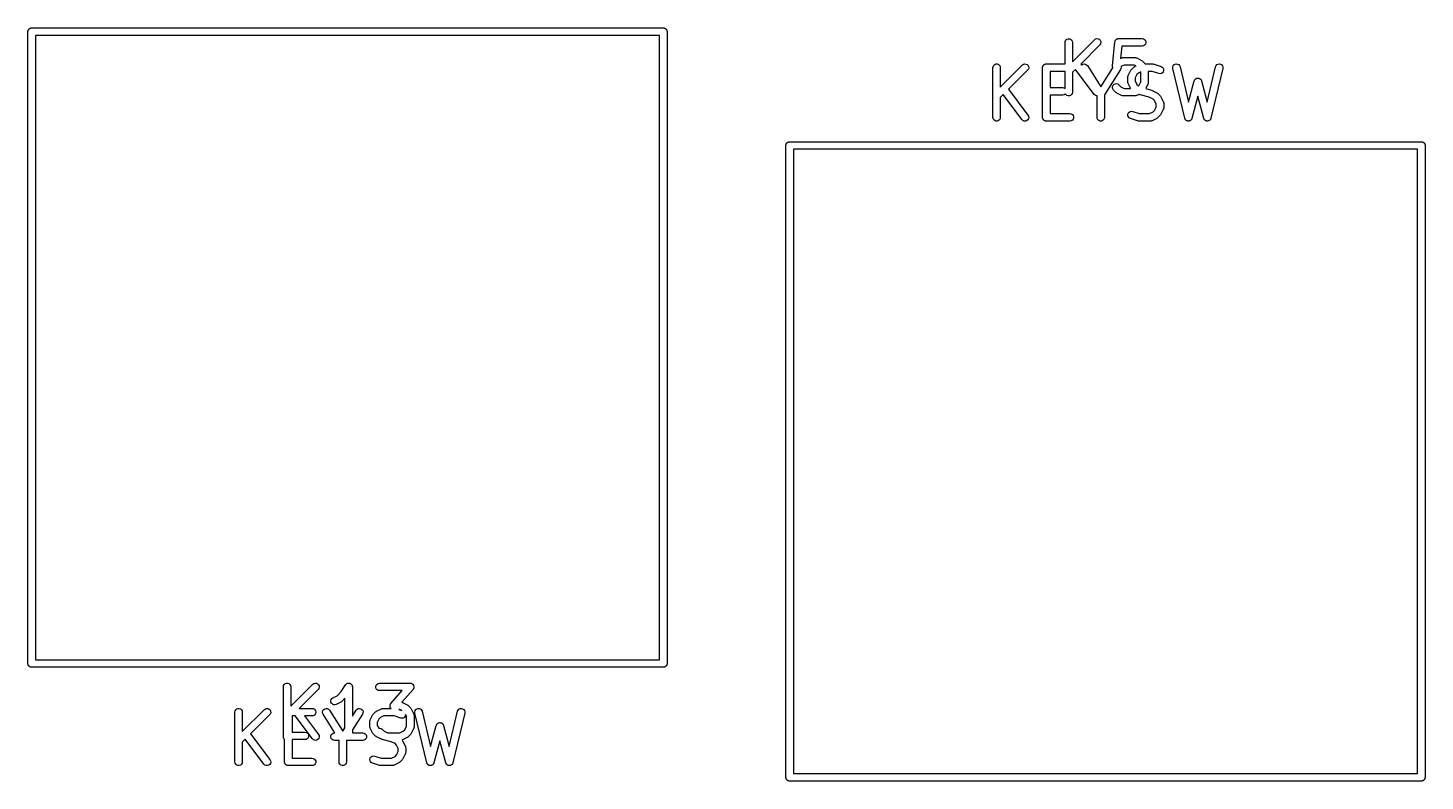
# Model space of a CAD drawing. Extents: x 144.7 to 218.8, y -126.8 to -74.1.
# Drawn here: x 190.68 to 218.77, y -109.3 to -94.16 of the extents above; entities that cross this region are included whole.
import ezdxf

# ---------------------------------------------------------------- set-up
doc = ezdxf.new("R2010")
doc.units = 0
doc.header["$MEASUREMENT"] = 0
doc.layers.add('BLACK', color=7, linetype='CONTINUOUS')

msp = doc.modelspace()

# ---------------------------------------------------------------- linework, layer by layer
at = {"layer": 'BLACK', "linetype": 'CONTINUOUS'}
for p, q in [((190.679, -94.2208), (190.681, -94.2145)), ((190.679, -94.2274), (190.679, -94.2208)), ((190.679, -106.941), (190.679, -94.2274)), ((190.681, -94.2145), (190.682, -94.208)), ((190.682, -94.208), (190.686, -94.2022)), ((190.686, -94.2022), (190.688, -94.1959)), ((190.688, -94.1959), (190.692, -94.1908)), ((190.692, -94.1908), (190.696, -94.185)), ((190.696, -94.185), (190.701, -94.1808)), ((190.701, -94.1808), (190.705, -94.1757)), ((190.705, -94.1757), (190.711, -94.1723)), ((190.711, -94.1723), (190.716, -94.168)), ((190.716, -94.168), (190.722, -94.1658)), ((190.722, -94.1658), (190.728, -94.1624)), ((190.728, -94.1624), (190.735, -94.1613)), ((190.735, -94.1613), (190.741, -94.159)), ((190.741, -94.159), (190.747, -94.159)), ((190.747, -94.159), (190.747, -94.159)), ((190.747, -94.159), (203.461, -94.159)), ((190.829, -94.309), (190.829, -106.859)), ((203.379, -94.309), (190.829, -94.309)), ((203.379, -106.859), (203.379, -94.309)), ((203.461, -94.159), (203.467, -94.159)), ((203.461, -94.159), (203.461, -94.159)), ((203.467, -94.159), (203.473, -94.1613)), ((203.473, -94.1613), (203.48, -94.1624)), ((203.48, -94.1624), (203.486, -94.1658)), ((203.486, -94.1658), (203.492, -94.168)), ((203.492, -94.168), (203.497, -94.1723)), ((203.497, -94.1723), (203.503, -94.1757)), ((203.503, -94.1757), (203.507, -94.1808)), ((203.507, -94.1808), (203.512, -94.185)), ((203.512, -94.185), (203.516, -94.1908)), ((203.516, -94.1908), (203.52, -94.1959)), ((203.52, -94.1959), (203.522, -94.2022)), ((203.522, -94.2022), (203.526, -94.208)), ((203.526, -94.208), (203.527, -94.2145)), ((203.527, -94.2145), (203.529, -94.2208)), ((203.529, -94.2208), (203.529, -94.2274)), ((203.529, -94.2274), (203.529, -94.2274)), ((203.529, -94.2274), (203.529, -106.941)), ((211.568, -94.3834), (211.593, -94.3745)), ((211.593, -94.3745), (211.619, -94.3745)), ((211.619, -94.3745), (211.643, -94.3834)), ((212.124, -94.3953), (212.146, -94.3804)), ((212.146, -94.3804), (212.171, -94.3737)), ((212.171, -94.3737), (212.197, -94.3759)), ((212.197, -94.3759), (212.22, -94.3869)), ((212.567, -94.3858), (212.575, -94.38)), ((212.575, -94.38), (212.578, -94.3793)), ((212.578, -94.3793), (212.58, -94.3779)), ((212.58, -94.3779), (212.59, -94.3761)), ((212.59, -94.3761), (212.6, -94.3736)), ((212.6, -94.3736), (212.603, -94.3739)), ((212.603, -94.3739), (212.606, -94.3734)), ((212.606, -94.3734), (213.082, -94.3734)), ((213.082, -94.3734), (213.108, -94.3779)), ((213.108, -94.3779), (213.13, -94.3909)), ((211.531, -94.4484), (211.535, -94.4227)), ((211.531, -94.8814), (211.531, -94.4484)), ((211.535, -94.4227), (211.548, -94.4002)), ((211.548, -94.4002), (211.568, -94.3834)), ((211.643, -94.3834), (211.663, -94.4002)), ((211.663, -94.4002), (211.676, -94.4227)), ((211.676, -94.4227), (211.681, -94.4484)), ((211.681, -94.8387), (212.124, -94.3953)), ((211.681, -94.4484), (211.681, -94.8387)), ((212.23, -94.5014), (211.848, -94.884)), ((212.22, -94.3869), (212.239, -94.4054)), ((212.245, -94.4801), (212.23, -94.5014)), ((212.239, -94.4054), (212.25, -94.429)), ((212.252, -94.4549), (212.245, -94.4801)), ((212.25, -94.429), (212.252, -94.4549)), ((212.484, -94.9171), (212.531, -94.4409)), ((212.531, -94.4409), (212.532, -94.4382)), ((212.532, -94.4354), (212.536, -94.4257)), ((212.532, -94.4382), (212.532, -94.4354)), ((212.536, -94.4257), (212.538, -94.4158)), ((212.538, -94.4158), (212.54, -94.4135)), ((212.54, -94.4135), (212.541, -94.4109)), ((212.541, -94.4109), (212.548, -94.403)), ((212.548, -94.403), (212.554, -94.3947)), ((212.554, -94.3947), (212.556, -94.3931)), ((212.556, -94.3931), (212.558, -94.3909)), ((212.558, -94.3909), (212.567, -94.3858)), ((212.674, -94.5234), (212.649, -94.7716)), ((213.082, -94.5234), (212.674, -94.5234)), ((213.108, -94.5189), (213.082, -94.5234)), ((213.13, -94.5058), (213.108, -94.5189)), ((213.13, -94.3909), (213.147, -94.4109)), ((213.147, -94.4859), (213.13, -94.5058)), ((213.147, -94.4109), (213.156, -94.4354)), ((213.156, -94.4614), (213.147, -94.4859)), ((213.156, -94.4354), (213.156, -94.4614)), ((210.079, -94.9564), (210.083, -94.9307)), ((210.083, -94.9307), (210.096, -94.9082)), ((210.096, -94.9082), (210.116, -94.8914)), ((210.116, -94.8914), (210.14, -94.8825)), ((210.14, -94.8825), (210.167, -94.8825)), ((210.167, -94.8825), (210.191, -94.8914)), ((210.191, -94.8914), (210.211, -94.9082)), ((210.211, -94.9082), (210.224, -94.9307)), ((210.224, -94.9307), (210.229, -94.9564)), ((210.229, -95.3467), (210.672, -94.9033)), ((210.672, -94.9033), (210.693, -94.8884)), ((210.693, -94.8884), (210.718, -94.8817)), ((210.718, -94.8817), (210.744, -94.8839)), ((210.744, -94.8839), (210.768, -94.8949)), ((210.768, -94.8949), (210.786, -94.9134)), ((210.786, -94.9134), (210.797, -94.937)), ((210.797, -94.937), (210.8, -94.9629)), ((211.08, -94.9434), (211.082, -94.9372)), ((211.08, -94.9499), (211.08, -94.9434)), ((211.082, -94.9372), (211.083, -94.9307)), ((211.083, -94.9307), (211.086, -94.925)), ((211.086, -94.925), (211.089, -94.9189)), ((211.089, -94.9189), (211.093, -94.9139)), ((211.093, -94.9139), (211.096, -94.9082)), ((211.096, -94.9082), (211.101, -94.904)), ((211.101, -94.904), (211.105, -94.8989)), ((211.105, -94.8989), (211.111, -94.8956)), ((211.111, -94.8956), (211.116, -94.8914)), ((211.116, -94.8914), (211.122, -94.8892)), ((211.122, -94.8892), (211.128, -94.8859)), ((211.128, -94.8859), (211.134, -94.8848)), ((211.134, -94.8848), (211.14, -94.8825)), ((211.14, -94.8825), (211.147, -94.8825)), ((211.147, -94.8825), (211.154, -94.8814)), ((211.154, -94.8814), (211.531, -94.8814)), ((211.848, -94.884), (211.863, -94.9038)), ((211.863, -94.9038), (211.865, -94.9011)), ((211.865, -94.9011), (211.887, -94.8871)), ((211.887, -94.8871), (211.912, -94.8815)), ((211.912, -94.8815), (211.938, -94.8849)), ((211.938, -94.8849), (211.961, -94.8969)), ((211.961, -94.8969), (211.979, -94.9161)), ((211.979, -94.9161), (212.249, -95.3405)), ((212.484, -94.9176), (212.484, -94.9171)), ((212.484, -94.918), (212.484, -94.9176)), ((212.485, -94.9305), (212.484, -94.918)), ((212.486, -94.9431), (212.485, -94.9305)), ((212.486, -94.9435), (212.486, -94.9431)), ((212.486, -94.944), (212.486, -94.9435)), ((212.491, -94.9554), (212.486, -94.944)), ((212.649, -94.7716), (212.668, -94.7623)), ((212.719, -94.9043), (212.653, -94.937)), ((212.653, -94.937), (212.656, -94.9466)), ((212.668, -94.7623), (212.672, -94.761)), ((212.672, -94.761), (212.675, -94.7589)), ((212.675, -94.7589), (212.684, -94.7573)), ((212.684, -94.7573), (212.693, -94.7548)), ((212.693, -94.7548), (212.697, -94.7551)), ((212.697, -94.7551), (212.701, -94.7543)), ((212.701, -94.7543), (212.939, -94.7543)), ((212.922, -94.9043), (212.719, -94.9043)), ((212.91, -94.951), (212.92, -94.9441)), ((212.92, -94.9441), (212.93, -94.9369)), ((212.958, -94.9226), (212.922, -94.9043)), ((212.93, -94.9369), (212.958, -94.9226)), ((212.939, -94.7543), (212.943, -94.7551)), ((212.943, -94.7551), (212.948, -94.7548)), ((212.948, -94.7548), (212.956, -94.7573)), ((212.956, -94.7573), (212.965, -94.7589)), ((212.965, -94.7589), (212.969, -94.761)), ((212.969, -94.761), (212.973, -94.7623)), ((212.973, -94.7623), (213.068, -94.8099)), ((213.068, -94.8099), (213.078, -94.817)), ((213.078, -94.817), (213.088, -94.8239)), ((213.088, -94.8239), (213.135, -94.8715)), ((213.135, -94.8715), (213.142, -94.8814)), ((213.142, -94.8814), (213.142, -94.8814)), ((213.142, -94.8814), (213.296, -94.8814)), ((213.296, -94.8814), (213.308, -94.8835)), ((213.308, -94.8835), (213.32, -94.8852)), ((213.32, -94.8852), (213.463, -94.9328)), ((213.463, -94.9328), (213.486, -94.9453)), ((213.698, -94.9477), (213.706, -94.9228)), ((213.706, -94.9228), (213.721, -94.9019)), ((213.721, -94.9019), (213.743, -94.8875)), ((213.743, -94.8875), (213.768, -94.8815)), ((213.768, -94.8815), (213.794, -94.8845)), ((213.794, -94.8845), (213.817, -94.8962)), ((213.817, -94.8962), (213.835, -94.9151)), ((213.835, -94.9151), (213.846, -94.939)), ((213.846, -94.939), (214.015, -95.6499)), ((214.388, -95.6499), (214.557, -94.939)), ((214.557, -94.939), (214.567, -94.9151)), ((214.567, -94.9151), (214.585, -94.8962)), ((214.585, -94.8962), (214.608, -94.8845)), ((214.608, -94.8845), (214.634, -94.8815)), ((214.634, -94.8815), (214.659, -94.8875)), ((214.659, -94.8875), (214.681, -94.9019)), ((214.681, -94.9019), (214.697, -94.9228)), ((214.697, -94.9228), (214.704, -94.9477)), ((210.079, -95.9564), (210.079, -94.9564)), ((210.229, -94.9564), (210.229, -95.3467)), ((210.778, -95.0094), (210.395, -95.392)), ((210.793, -94.9881), (210.778, -95.0094)), ((210.8, -94.9629), (210.793, -94.9881)), ((211.079, -94.9564), (211.08, -94.9499)), ((211.079, -95.9564), (211.079, -94.9564)), ((211.229, -95.0314), (211.229, -95.3576)), ((211.531, -95.0314), (211.229, -95.0314)), ((211.531, -95.3727), (211.531, -95.0314)), ((211.741, -94.9911), (211.681, -95.0509)), ((211.681, -95.0509), (211.681, -95.4484)), ((212.117, -95.4934), (211.741, -94.9911)), ((212.249, -95.3405), (212.492, -94.9578)), ((212.645, -94.9966), (212.324, -95.502)), ((212.492, -94.9578), (212.491, -94.9554)), ((212.655, -94.9726), (212.645, -94.9966)), ((212.656, -94.9466), (212.655, -94.9726)), ((212.793, -95.1383), (212.796, -95.1299)), ((212.794, -95.1426), (212.793, -95.1383)), ((212.793, -95.1469), (212.794, -95.1426)), ((212.793, -95.2421), (212.793, -95.1469)), ((212.796, -95.1299), (212.797, -95.1212)), ((212.797, -95.1212), (212.799, -95.1175)), ((212.799, -95.1175), (212.801, -95.1133)), ((212.801, -95.1133), (212.848, -95.0181)), ((212.848, -95.0181), (212.856, -95.0084)), ((212.856, -95.0084), (212.862, -94.9986)), ((212.862, -94.9986), (212.91, -94.951)), ((212.977, -95.096), (212.943, -95.1646)), ((212.943, -95.1646), (212.943, -95.2244)), ((212.943, -95.2244), (212.977, -95.2929)), ((213.007, -95.0656), (212.977, -95.096)), ((213.055, -95.042), (213.007, -95.0656)), ((213.055, -95.2402), (213.055, -95.042)), ((213.284, -95.0314), (213.205, -95.0314)), ((213.205, -95.0314), (213.205, -95.2579)), ((213.416, -95.0752), (213.284, -95.0314)), ((213.441, -95.079), (213.416, -95.0752)), ((213.467, -95.0737), (213.441, -95.079)), ((213.489, -95.0601), (213.467, -95.0737)), ((213.486, -94.9453), (213.503, -94.9647)), ((213.505, -95.0397), (213.489, -95.0601)), ((213.503, -94.9647), (213.513, -94.989)), ((213.513, -95.015), (213.505, -95.0397)), ((213.513, -94.989), (213.513, -95.015)), ((213.7, -94.9738), (213.698, -94.9477)), ((213.938, -95.9738), (213.7, -94.9738)), ((214.015, -95.6499), (214.129, -95.2228)), ((214.129, -95.2228), (214.131, -95.2167)), ((214.131, -95.2167), (214.133, -95.2103)), ((214.133, -95.2103), (214.137, -95.205)), ((214.137, -95.205), (214.14, -95.1991)), ((214.14, -95.1991), (214.144, -95.1944)), ((214.144, -95.1944), (214.148, -95.189)), ((214.148, -95.189), (214.153, -95.1853)), ((214.153, -95.1853), (214.158, -95.1807)), ((214.158, -95.1807), (214.164, -95.1779)), ((214.164, -95.1779), (214.17, -95.1741)), ((214.17, -95.1741), (214.176, -95.1724)), ((214.176, -95.1724), (214.182, -95.1697)), ((214.182, -95.1697), (214.188, -95.1691)), ((214.188, -95.1691), (214.195, -95.1674)), ((214.195, -95.1674), (214.201, -95.1679)), ((214.201, -95.1679), (214.208, -95.1674)), ((214.208, -95.1674), (214.214, -95.1691)), ((214.214, -95.1691), (214.221, -95.1697)), ((214.221, -95.1697), (214.226, -95.1724)), ((214.226, -95.1724), (214.233, -95.1741)), ((214.233, -95.1741), (214.238, -95.1779)), ((214.238, -95.1779), (214.244, -95.1807)), ((214.244, -95.1807), (214.249, -95.1853)), ((214.249, -95.1853), (214.254, -95.189)), ((214.254, -95.189), (214.258, -95.1944)), ((214.258, -95.1944), (214.263, -95.1991)), ((214.263, -95.1991), (214.265, -95.205)), ((214.265, -95.205), (214.269, -95.2103)), ((214.269, -95.2103), (214.271, -95.2167)), ((214.271, -95.2167), (214.274, -95.2228)), ((214.274, -95.2228), (214.388, -95.6499)), ((214.703, -94.9738), (214.465, -95.9738)), ((214.704, -94.9477), (214.703, -94.9738)), ((210.288, -95.4991), (210.229, -95.5589)), ((210.665, -96.0014), (210.288, -95.4991)), ((210.395, -95.392), (210.785, -95.9114)), ((211.229, -95.3576), (211.487, -95.3576)), ((211.487, -95.3576), (211.513, -95.3621)), ((211.513, -95.503), (211.487, -95.5076)), ((211.513, -95.3621), (211.531, -95.3727)), ((211.535, -95.49), (211.513, -95.503)), ((211.541, -95.4833), (211.535, -95.49)), ((211.548, -95.4966), (211.541, -95.4833)), ((211.568, -95.5133), (211.548, -95.4966)), ((211.663, -95.4966), (211.643, -95.5133)), ((211.676, -95.474), (211.663, -95.4966)), ((211.681, -95.4484), (211.676, -95.474)), ((212.136, -95.5112), (212.117, -95.4934)), ((212.324, -95.502), (212.324, -95.9564)), ((212.484, -95.3597), (212.486, -95.3337)), ((212.49, -95.3848), (212.484, -95.3597)), ((212.486, -95.3337), (212.497, -95.3101)), ((212.505, -95.4062), (212.49, -95.3848)), ((212.497, -95.3101), (212.515, -95.2917)), ((212.553, -95.4538), (212.505, -95.4062)), ((212.515, -95.2917), (212.539, -95.2807)), ((212.539, -95.2807), (212.565, -95.2784)), ((212.563, -95.4607), (212.553, -95.4538)), ((212.572, -95.4678), (212.563, -95.4607)), ((212.565, -95.2784), (212.59, -95.2852)), ((212.668, -95.5155), (212.572, -95.4678)), ((212.59, -95.2852), (212.611, -95.3001)), ((212.611, -95.3001), (212.65, -95.3391)), ((212.65, -95.3391), (212.719, -95.3734)), ((212.719, -95.3734), (212.85, -95.3734)), ((212.794, -95.2464), (212.793, -95.2421)), ((212.793, -95.2507), (212.794, -95.2464)), ((212.796, -95.2591), (212.793, -95.2507)), ((212.797, -95.2677), (212.796, -95.2591)), ((212.799, -95.2715), (212.797, -95.2677)), ((212.801, -95.2756), (212.799, -95.2715)), ((212.848, -95.3709), (212.801, -95.2756)), ((212.85, -95.3734), (212.848, -95.3709)), ((213.015, -95.4946), (212.973, -95.5155)), ((212.977, -95.2929), (213.007, -95.3225)), ((213.007, -95.3225), (213.02, -95.3087)), ((213.025, -95.4997), (213.015, -95.4946)), ((213.02, -95.3087), (213.055, -95.2402)), ((213.033, -95.502), (213.025, -95.4997)), ((213.04, -95.5053), (213.033, -95.502)), ((213.223, -95.551), (213.04, -95.5053)), ((213.197, -95.2914), (213.153, -95.379)), ((213.153, -95.379), (213.267, -95.4074)), ((213.198, -95.2873), (213.197, -95.2914)), ((213.2, -95.2836), (213.198, -95.2873)), ((213.202, -95.2749), (213.2, -95.2836)), ((213.204, -95.2665), (213.202, -95.2749)), ((213.205, -95.2579), (213.204, -95.2622)), ((213.204, -95.2622), (213.204, -95.2665)), ((213.267, -95.4074), (213.274, -95.4108)), ((213.274, -95.4108), (213.282, -95.4131)), ((213.282, -95.4131), (213.378, -95.4607)), ((213.378, -95.4607), (213.387, -95.4679)), ((213.387, -95.4679), (213.397, -95.4748)), ((213.397, -95.4748), (213.445, -95.5224)), ((210.229, -95.5589), (210.229, -95.9564)), ((211.487, -95.5076), (211.229, -95.5076)), ((211.229, -95.5076), (211.229, -95.8814)), ((211.593, -95.5222), (211.568, -95.5133)), ((211.619, -95.5222), (211.593, -95.5222)), ((211.643, -95.5133), (211.619, -95.5222)), ((212.16, -95.5214), (212.136, -95.5112)), ((212.174, -95.5222), (212.16, -95.5214)), ((212.174, -95.9564), (212.174, -95.5222)), ((212.672, -95.5167), (212.668, -95.5155)), ((212.675, -95.5189), (212.672, -95.5167)), ((212.684, -95.5204), (212.675, -95.5189)), ((212.693, -95.5229), (212.684, -95.5204)), ((212.697, -95.5226), (212.693, -95.5229)), ((212.701, -95.5234), (212.697, -95.5226)), ((212.939, -95.5234), (212.701, -95.5234)), ((212.943, -95.5226), (212.939, -95.5234)), ((212.948, -95.5229), (212.943, -95.5226)), ((212.956, -95.5204), (212.948, -95.5229)), ((212.965, -95.5189), (212.956, -95.5204)), ((212.969, -95.5167), (212.965, -95.5189)), ((212.973, -95.5155), (212.969, -95.5167)), ((213.3, -95.5894), (213.223, -95.551)), ((213.33, -95.6199), (213.3, -95.5894)), ((213.364, -95.6884), (213.33, -95.6199)), ((213.33, -95.8167), (213.364, -95.7482)), ((213.364, -95.7482), (213.364, -95.6884)), ((213.445, -95.5224), (213.452, -95.5322)), ((213.452, -95.5322), (213.459, -95.5419)), ((213.459, -95.5419), (213.506, -95.6371)), ((213.506, -95.6371), (213.508, -95.6413)), ((213.508, -95.6413), (213.51, -95.645)), ((213.51, -95.645), (213.511, -95.6537)), ((213.511, -95.7829), (213.51, -95.7916)), ((213.511, -95.6537), (213.514, -95.6621)), ((213.514, -95.7745), (213.511, -95.7829)), ((213.514, -95.6621), (213.513, -95.6664)), ((213.513, -95.6664), (213.514, -95.6707)), ((213.514, -95.7659), (213.513, -95.7702)), ((213.513, -95.7702), (213.514, -95.7745)), ((213.514, -95.6707), (213.514, -95.7659)), ((214.201, -95.5332), (214.083, -95.9757)), ((214.319, -95.9757), (214.201, -95.5332)), ((210.083, -95.982), (210.079, -95.9564)), ((210.096, -96.0046), (210.083, -95.982)), ((210.116, -96.0213), (210.096, -96.0046)), ((210.14, -96.0302), (210.116, -96.0213)), ((210.167, -96.0302), (210.14, -96.0302)), ((210.191, -96.0213), (210.167, -96.0302)), ((210.211, -96.0046), (210.191, -96.0213)), ((210.224, -95.982), (210.211, -96.0046)), ((210.229, -95.9564), (210.224, -95.982)), ((210.684, -96.0192), (210.665, -96.0014)), ((210.708, -96.0294), (210.684, -96.0192)), ((210.734, -96.0308), (210.708, -96.0294)), ((210.759, -96.0233), (210.734, -96.0308)), ((210.78, -96.0077), (210.759, -96.0233)), ((210.794, -95.9858), (210.78, -96.0077)), ((210.785, -95.9114), (210.797, -95.9346)), ((210.8, -95.9605), (210.794, -95.9858)), ((210.797, -95.9346), (210.8, -95.9605)), ((211.08, -95.9628), (211.079, -95.9564)), ((211.08, -95.9694), (211.08, -95.9628)), ((211.082, -95.9756), (211.08, -95.9694)), ((211.083, -95.982), (211.082, -95.9756)), ((211.086, -95.9877), (211.083, -95.982)), ((211.089, -95.9939), (211.086, -95.9877)), ((211.093, -95.9989), (211.089, -95.9939)), ((211.096, -96.0046), (211.093, -95.9989)), ((211.101, -96.0088), (211.096, -96.0046)), ((211.105, -96.0138), (211.101, -96.0088)), ((211.111, -96.0171), (211.105, -96.0138)), ((211.116, -96.0213), (211.111, -96.0171)), ((211.122, -96.0236), (211.116, -96.0213)), ((211.128, -96.0269), (211.122, -96.0236)), ((211.134, -96.028), (211.128, -96.0269)), ((211.14, -96.0302), (211.134, -96.028)), ((211.147, -96.0302), (211.14, -96.0302)), ((211.154, -96.0314), (211.147, -96.0302)), ((211.63, -96.0314), (211.154, -96.0314)), ((211.229, -95.8814), (211.63, -95.8814)), ((211.63, -95.8814), (211.655, -95.8859)), ((211.655, -96.0269), (211.63, -96.0314)), ((211.655, -95.8859), (211.678, -95.8989)), ((211.678, -96.0138), (211.655, -96.0269)), ((211.678, -95.8989), (211.695, -95.9189)), ((211.695, -95.9939), (211.678, -96.0138)), ((211.695, -95.9189), (211.704, -95.9434)), ((211.704, -95.9694), (211.695, -95.9939)), ((211.704, -95.9434), (211.704, -95.9694)), ((212.178, -95.982), (212.174, -95.9564)), ((212.191, -96.0046), (212.178, -95.982)), ((212.211, -96.0213), (212.191, -96.0046)), ((212.236, -96.0302), (212.211, -96.0213)), ((212.262, -96.0302), (212.236, -96.0302)), ((212.286, -96.0213), (212.262, -96.0302)), ((212.306, -96.0046), (212.286, -96.0213)), ((212.319, -95.982), (212.306, -96.0046)), ((212.324, -95.9564), (212.319, -95.982)), ((212.794, -95.8978), (212.802, -95.873)), ((212.794, -95.9238), (212.794, -95.8978)), ((212.804, -95.948), (212.794, -95.9238)), ((212.802, -95.873), (212.818, -95.8526)), ((212.821, -95.9675), (212.804, -95.948)), ((212.818, -95.8526), (212.84, -95.839)), ((212.844, -95.9799), (212.821, -95.9675)), ((212.84, -95.839), (212.866, -95.8338)), ((212.987, -96.0275), (212.844, -95.9799)), ((212.866, -95.8338), (212.892, -95.8376)), ((212.892, -95.8376), (213.023, -95.8814)), ((212.999, -96.0293), (212.987, -96.0275)), ((213.011, -96.0314), (212.999, -96.0293)), ((213.249, -96.0314), (213.011, -96.0314)), ((213.023, -95.8814), (213.231, -95.8814)), ((213.231, -95.8814), (213.3, -95.8471)), ((213.253, -96.0306), (213.249, -96.0314)), ((213.257, -96.0309), (213.253, -96.0306)), ((213.266, -96.0284), (213.257, -96.0309)), ((213.274, -96.0269), (213.266, -96.0284)), ((213.278, -96.0247), (213.274, -96.0269)), ((213.282, -96.0235), (213.278, -96.0247)), ((213.378, -95.9758), (213.282, -96.0235)), ((213.3, -95.8471), (213.33, -95.8167)), ((213.387, -95.9687), (213.378, -95.9758)), ((213.397, -95.9618), (213.387, -95.9687)), ((213.445, -95.9142), (213.397, -95.9618)), ((213.452, -95.9043), (213.445, -95.9142)), ((213.459, -95.8947), (213.452, -95.9043)), ((213.506, -95.7994), (213.459, -95.8947)), ((213.508, -95.7953), (213.506, -95.7994)), ((213.51, -95.7916), (213.508, -95.7953)), ((213.941, -95.9808), (213.938, -95.9738)), ((213.943, -95.9882), (213.941, -95.9808)), ((213.946, -95.9926), (213.943, -95.9882)), ((213.948, -95.9977), (213.946, -95.9926)), ((213.953, -96.0032), (213.948, -95.9977)), ((213.958, -96.0095), (213.953, -96.0032)), ((213.962, -96.0126), (213.958, -96.0095)), ((213.966, -96.0166), (213.962, -96.0126)), ((213.973, -96.02), (213.966, -96.0166)), ((213.979, -96.0244), (213.973, -96.02)), ((213.984, -96.0258), (213.979, -96.0244)), ((213.989, -96.0283), (213.984, -96.0258)), ((213.997, -96.0291), (213.989, -96.0283)), ((214.004, -96.0311), (213.997, -96.0291)), ((214.01, -96.0306), (214.004, -96.0311)), ((214.015, -96.0312), (214.01, -96.0306)), ((214.023, -96.0295), (214.015, -96.0312)), ((214.03, -96.0288), (214.023, -96.0295)), ((214.035, -96.0265), (214.03, -96.0288)), ((214.04, -96.0252), (214.035, -96.0265)), ((214.047, -96.021), (214.04, -96.0252)), ((214.054, -96.0178), (214.047, -96.021)), ((214.058, -96.0139), (214.054, -96.0178)), ((214.062, -96.0109), (214.058, -96.0139)), ((214.067, -96.0047), (214.062, -96.0109)), ((214.072, -95.9993), (214.067, -96.0047)), ((214.074, -95.9944), (214.072, -95.9993)), ((214.078, -95.99), (214.074, -95.9944)), ((214.08, -95.9826), (214.078, -95.99)), ((214.083, -95.9757), (214.08, -95.9826)), ((214.322, -95.9826), (214.319, -95.9757)), ((214.325, -95.99), (214.322, -95.9826)), ((214.328, -95.9944), (214.325, -95.99)), ((214.33, -95.9993), (214.328, -95.9944)), ((214.336, -96.0047), (214.33, -95.9993)), ((214.34, -96.0109), (214.336, -96.0047)), ((214.345, -96.0139), (214.34, -96.0109)), ((214.349, -96.0178), (214.345, -96.0139)), ((214.355, -96.021), (214.349, -96.0178)), ((214.362, -96.0252), (214.355, -96.021)), ((214.367, -96.0265), (214.362, -96.0252)), ((214.372, -96.0288), (214.367, -96.0265)), ((214.38, -96.0295), (214.372, -96.0288)), ((214.387, -96.0312), (214.38, -96.0295)), ((214.393, -96.0306), (214.387, -96.0312)), ((214.398, -96.0311), (214.393, -96.0306)), ((214.405, -96.0291), (214.398, -96.0311)), ((214.413, -96.0283), (214.405, -96.0291)), ((214.418, -96.0258), (214.413, -96.0283)), ((214.423, -96.0244), (214.418, -96.0258)), ((214.43, -96.02), (214.423, -96.0244)), ((214.436, -96.0166), (214.43, -96.02)), ((214.44, -96.0126), (214.436, -96.0166)), ((214.445, -96.0095), (214.44, -96.0126)), ((214.449, -96.0032), (214.445, -96.0095)), ((214.454, -95.9977), (214.449, -96.0032)), ((214.456, -95.9926), (214.454, -95.9977)), ((214.46, -95.9882), (214.456, -95.9926)), ((214.462, -95.9808), (214.46, -95.9882)), ((214.465, -95.9738), (214.462, -95.9808)), ((205.919, -96.5068), (205.921, -96.5005)), ((205.919, -96.5134), (205.919, -96.5068)), ((205.919, -109.227), (205.919, -96.5134)), ((205.921, -96.5005), (205.922, -96.494)), ((205.922, -96.494), (205.926, -96.4882)), ((205.926, -96.4882), (205.928, -96.4819)), ((205.928, -96.4819), (205.932, -96.4768)), ((205.932, -96.4768), (205.936, -96.471)), ((205.936, -96.471), (205.941, -96.4668)), ((205.941, -96.4668), (205.945, -96.4617)), ((205.945, -96.4617), (205.951, -96.4583)), ((205.951, -96.4583), (205.956, -96.454)), ((205.956, -96.454), (205.962, -96.4518)), ((205.962, -96.4518), (205.968, -96.4484)), ((205.968, -96.4484), (205.975, -96.4473)), ((205.975, -96.4473), (205.981, -96.445)), ((205.981, -96.445), (205.987, -96.445)), ((205.987, -96.445), (205.987, -96.445)), ((205.987, -96.445), (218.701, -96.445)), ((206.069, -96.595), (206.069, -109.145)), ((218.619, -96.595), (206.069, -96.595)), ((218.619, -109.145), (218.619, -96.595)), ((218.701, -96.445), (218.707, -96.445)), ((218.701, -96.445), (218.701, -96.445)), ((218.707, -96.445), (218.713, -96.4473)), ((218.713, -96.4473), (218.72, -96.4484)), ((218.72, -96.4484), (218.726, -96.4518)), ((218.726, -96.4518), (218.732, -96.454)), ((218.732, -96.454), (218.737, -96.4583)), ((218.737, -96.4583), (218.743, -96.4617)), ((218.743, -96.4617), (218.747, -96.4668)), ((218.747, -96.4668), (218.752, -96.471)), ((218.752, -96.471), (218.756, -96.4768)), ((218.756, -96.4768), (218.76, -96.4819)), ((218.76, -96.4819), (218.762, -96.4882)), ((218.762, -96.4882), (218.766, -96.494)), ((218.766, -96.494), (218.767, -96.5005)), ((218.767, -96.5005), (218.769, -96.5068)), ((218.769, -96.5068), (218.769, -96.5134)), ((218.769, -96.5134), (218.769, -96.5134)), ((218.769, -96.5134), (218.769, -109.227)), ((190.679, -106.947), (190.679, -106.941)), ((190.679, -106.941), (190.679, -106.941)), ((190.681, -106.953), (190.679, -106.947)), ((190.682, -106.96), (190.681, -106.953)), ((190.686, -106.966), (190.682, -106.96)), ((190.688, -106.972), (190.686, -106.966)), ((190.692, -106.977), (190.688, -106.972)), ((190.696, -106.983), (190.692, -106.977)), ((190.701, -106.987), (190.696, -106.983)), ((190.705, -106.992), (190.701, -106.987)), ((190.711, -106.996), (190.705, -106.992)), ((190.716, -107), (190.711, -106.996)), ((190.722, -107.002), (190.716, -107)), ((190.728, -107.006), (190.722, -107.002)), ((190.735, -107.007), (190.728, -107.006)), ((190.741, -107.009), (190.735, -107.007)), ((190.747, -107.009), (190.741, -107.009)), ((203.461, -107.009), (190.747, -107.009)), ((190.747, -107.009), (190.747, -107.009)), ((190.829, -106.859), (203.379, -106.859)), ((203.467, -107.009), (203.461, -107.009)), ((203.461, -107.009), (203.461, -107.009)), ((203.473, -107.007), (203.467, -107.009)), ((203.48, -107.006), (203.473, -107.007)), ((203.486, -107.002), (203.48, -107.006)), ((203.492, -107), (203.486, -107.002)), ((203.497, -106.996), (203.492, -107)), ((203.503, -106.992), (203.497, -106.996)), ((203.507, -106.987), (203.503, -106.992)), ((203.512, -106.983), (203.507, -106.987)), ((203.516, -106.977), (203.512, -106.983)), ((203.52, -106.972), (203.516, -106.977)), ((203.522, -106.966), (203.52, -106.972)), ((203.526, -106.96), (203.522, -106.966)), ((203.527, -106.953), (203.526, -106.96)), ((203.529, -106.947), (203.527, -106.953)), ((203.529, -106.941), (203.529, -106.941)), ((203.529, -106.941), (203.529, -106.947)), ((195.815, -107.402), (195.819, -107.377)), ((195.815, -108.402), (195.815, -107.402)), ((195.819, -107.377), (195.832, -107.354)), ((195.832, -107.354), (195.852, -107.337)), ((195.852, -107.337), (195.877, -107.329)), ((195.877, -107.329), (195.903, -107.329)), ((195.903, -107.329), (195.927, -107.337)), ((195.927, -107.337), (195.947, -107.354)), ((195.947, -107.354), (195.96, -107.377)), ((195.96, -107.377), (195.965, -107.402)), ((195.965, -107.793), (196.408, -107.349)), ((195.965, -107.402), (195.965, -107.793)), ((196.514, -107.455), (196.134, -107.835)), ((196.408, -107.349), (196.429, -107.334)), ((196.429, -107.334), (196.455, -107.328)), ((196.455, -107.328), (196.481, -107.33)), ((196.481, -107.33), (196.504, -107.341)), ((196.504, -107.341), (196.523, -107.359)), ((196.529, -107.434), (196.514, -107.455)), ((196.523, -107.359), (196.534, -107.383)), ((196.536, -107.409), (196.529, -107.434)), ((196.534, -107.383), (196.536, -107.409)), ((196.809, -107.621), (196.893, -107.579)), ((196.893, -107.579), (196.974, -107.497)), ((196.974, -107.497), (197.065, -107.361)), ((197.065, -107.361), (197.068, -107.358)), ((197.068, -107.358), (197.07, -107.354)), ((197.07, -107.354), (197.077, -107.348)), ((197.077, -107.348), (197.083, -107.342)), ((197.083, -107.342), (197.087, -107.34)), ((197.087, -107.34), (197.09, -107.337)), ((197.09, -107.337), (197.099, -107.334)), ((197.099, -107.334), (197.107, -107.33)), ((197.107, -107.33), (197.111, -107.33)), ((197.111, -107.33), (197.115, -107.329)), ((197.115, -107.329), (197.124, -107.329)), ((197.124, -107.329), (197.133, -107.328)), ((197.133, -107.328), (197.137, -107.329)), ((197.137, -107.329), (197.141, -107.329)), ((197.141, -107.329), (197.149, -107.332)), ((197.149, -107.332), (197.158, -107.334)), ((197.158, -107.334), (197.161, -107.336)), ((197.161, -107.336), (197.165, -107.337)), ((197.165, -107.337), (197.172, -107.343)), ((197.172, -107.343), (197.18, -107.348)), ((197.18, -107.348), (197.182, -107.352)), ((197.182, -107.352), (197.185, -107.354)), ((197.185, -107.354), (197.19, -107.362)), ((197.19, -107.362), (197.195, -107.369)), ((197.195, -107.369), (197.196, -107.373)), ((197.196, -107.373), (197.198, -107.377)), ((197.198, -107.377), (197.2, -107.386)), ((197.2, -107.386), (197.202, -107.394)), ((197.202, -107.394), (197.202, -107.398)), ((197.202, -107.398), (197.203, -107.402)), ((197.203, -107.402), (197.203, -107.99)), ((197.673, -107.389), (197.682, -107.365)), ((197.673, -107.415), (197.673, -107.389)), ((197.682, -107.44), (197.673, -107.415)), ((197.682, -107.365), (197.699, -107.345)), ((197.699, -107.46), (197.682, -107.44)), ((197.699, -107.345), (197.721, -107.332)), ((197.721, -107.473), (197.699, -107.46)), ((197.721, -107.332), (197.747, -107.327)), ((197.747, -107.477), (197.721, -107.473)), ((197.747, -107.327), (198.366, -107.327)), ((198.201, -107.477), (197.747, -107.477)), ((197.976, -107.734), (198.201, -107.477)), ((198.422, -107.452), (198.195, -107.712)), ((198.366, -107.327), (198.373, -107.329)), ((198.373, -107.329), (198.38, -107.329)), ((198.38, -107.329), (198.386, -107.331)), ((198.386, -107.331), (198.392, -107.332)), ((198.392, -107.332), (198.398, -107.336)), ((198.398, -107.336), (198.405, -107.338)), ((198.405, -107.338), (198.409, -107.342)), ((198.409, -107.342), (198.414, -107.345)), ((198.414, -107.345), (198.419, -107.351)), ((198.419, -107.351), (198.424, -107.355)), ((198.426, -107.445), (198.422, -107.452)), ((198.424, -107.355), (198.427, -107.36)), ((198.431, -107.44), (198.426, -107.445)), ((198.427, -107.36), (198.431, -107.365)), ((198.431, -107.365), (198.433, -107.372)), ((198.433, -107.434), (198.431, -107.44)), ((198.433, -107.372), (198.437, -107.378)), ((198.436, -107.429), (198.433, -107.434)), ((198.437, -107.422), (198.436, -107.429)), ((198.437, -107.378), (198.438, -107.384)), ((198.44, -107.415), (198.437, -107.422)), ((198.438, -107.384), (198.44, -107.389)), ((198.44, -107.389), (198.44, -107.397)), ((198.44, -107.397), (198.441, -107.404)), ((198.441, -107.404), (198.44, -107.41)), ((198.44, -107.41), (198.44, -107.415)), ((194.843, -107.885), (194.856, -107.862)), ((194.856, -107.862), (194.876, -107.845)), ((194.876, -107.845), (194.9, -107.837)), ((194.9, -107.837), (194.927, -107.837)), ((194.927, -107.837), (194.951, -107.845)), ((194.951, -107.845), (194.971, -107.862)), ((194.971, -107.862), (194.984, -107.885)), ((194.989, -108.301), (195.432, -107.857)), ((195.432, -107.857), (195.453, -107.842)), ((195.453, -107.842), (195.478, -107.836)), ((195.478, -107.836), (195.504, -107.838)), ((195.504, -107.838), (195.528, -107.849)), ((195.528, -107.849), (195.546, -107.867)), ((196.134, -107.835), (196.39, -107.835)), ((196.39, -107.835), (196.415, -107.84)), ((196.415, -107.84), (196.438, -107.853)), ((196.438, -107.853), (196.455, -107.873)), ((196.609, -107.876), (196.625, -107.855)), ((196.625, -107.855), (196.647, -107.841)), ((196.647, -107.841), (196.672, -107.835)), ((196.672, -107.835), (196.698, -107.839)), ((196.698, -107.839), (196.721, -107.851)), ((196.721, -107.851), (196.739, -107.87)), ((196.767, -107.684), (196.773, -107.658)), ((196.77, -107.709), (196.767, -107.684)), ((196.782, -107.733), (196.77, -107.709)), ((196.773, -107.658), (196.788, -107.637)), ((196.801, -107.751), (196.782, -107.733)), ((196.788, -107.637), (196.809, -107.621)), ((196.825, -107.761), (196.801, -107.751)), ((196.851, -107.763), (196.825, -107.761)), ((196.876, -107.755), (196.851, -107.763)), ((196.971, -107.708), (196.876, -107.755)), ((196.981, -107.7), (196.971, -107.708)), ((196.99, -107.694), (196.981, -107.7)), ((197.053, -107.631), (196.99, -107.694)), ((197.053, -108.225), (197.053, -107.631)), ((197.279, -107.87), (197.296, -107.851)), ((197.296, -107.851), (197.32, -107.839)), ((197.32, -107.839), (197.345, -107.835)), ((197.345, -107.835), (197.371, -107.841)), ((197.371, -107.841), (197.393, -107.855)), ((197.393, -107.855), (197.409, -107.876)), ((197.69, -107.891), (197.785, -107.843)), ((197.785, -107.843), (197.789, -107.842)), ((197.789, -107.842), (197.793, -107.84)), ((197.793, -107.84), (197.801, -107.838)), ((197.801, -107.838), (197.81, -107.836)), ((197.81, -107.836), (197.814, -107.836)), ((197.814, -107.836), (197.818, -107.835)), ((197.818, -107.835), (197.98, -107.835)), ((197.958, -107.782), (197.959, -107.776)), ((197.959, -107.789), (197.958, -107.782)), ((197.959, -107.77), (197.961, -107.763)), ((197.959, -107.776), (197.959, -107.77)), ((197.959, -107.796), (197.959, -107.789)), ((197.961, -107.802), (197.959, -107.796)), ((197.961, -107.763), (197.963, -107.756)), ((197.962, -107.808), (197.961, -107.802)), ((197.965, -107.814), (197.962, -107.808)), ((197.963, -107.756), (197.966, -107.751)), ((197.968, -107.821), (197.965, -107.814)), ((197.966, -107.751), (197.968, -107.746)), ((197.968, -107.746), (197.972, -107.74)), ((197.971, -107.825), (197.968, -107.821)), ((197.974, -107.83), (197.971, -107.825)), ((197.972, -107.74), (197.976, -107.734)), ((197.98, -107.835), (197.974, -107.83)), ((197.98, -107.835), (197.98, -107.835)), ((198.137, -107.858), (198.198, -107.879)), ((198.158, -107.858), (198.137, -107.858)), ((198.198, -107.879), (198.158, -107.858)), ((198.195, -107.712), (198.201, -107.713)), ((198.201, -107.713), (198.205, -107.715)), ((198.205, -107.715), (198.209, -107.716)), ((198.209, -107.716), (198.304, -107.764)), ((198.304, -107.764), (198.314, -107.771)), ((198.314, -107.771), (198.324, -107.778)), ((198.324, -107.778), (198.371, -107.826)), ((198.371, -107.826), (198.378, -107.835)), ((198.378, -107.835), (198.385, -107.845)), ((198.385, -107.845), (198.433, -107.94)), ((198.466, -107.877), (198.481, -107.856)), ((198.481, -107.856), (198.503, -107.842)), ((198.503, -107.842), (198.528, -107.836)), ((198.528, -107.836), (198.554, -107.839)), ((198.554, -107.839), (198.577, -107.85)), ((198.577, -107.85), (198.595, -107.869)), ((199.327, -107.869), (199.345, -107.85)), ((199.345, -107.85), (199.368, -107.839)), ((199.368, -107.839), (199.394, -107.836)), ((199.394, -107.836), (199.419, -107.842)), ((199.419, -107.842), (199.441, -107.856)), ((199.441, -107.856), (199.457, -107.877)), ((194.839, -107.91), (194.843, -107.885)), ((194.839, -108.91), (194.839, -107.91)), ((194.984, -107.885), (194.989, -107.91)), ((194.989, -107.91), (194.989, -108.301)), ((195.538, -107.963), (195.155, -108.346)), ((195.553, -107.942), (195.538, -107.963)), ((195.546, -107.867), (195.557, -107.891)), ((195.56, -107.917), (195.553, -107.942)), ((195.557, -107.891), (195.56, -107.917)), ((196.055, -107.985), (195.989, -107.985)), ((195.989, -107.985), (195.989, -108.312)), ((196.401, -108.447), (196.055, -107.985)), ((196.39, -107.985), (196.242, -107.985)), ((196.242, -107.985), (196.521, -108.357)), ((196.415, -107.981), (196.39, -107.985)), ((196.438, -107.968), (196.415, -107.981)), ((196.455, -107.948), (196.438, -107.968)), ((196.455, -107.873), (196.464, -107.897)), ((196.464, -107.923), (196.455, -107.948)), ((196.464, -107.897), (196.464, -107.923)), ((196.601, -107.901), (196.609, -107.876)), ((196.602, -107.927), (196.601, -107.901)), ((196.612, -107.951), (196.602, -107.927)), ((196.852, -108.327), (196.612, -107.951)), ((196.739, -107.87), (197.009, -108.294)), ((197.203, -107.99), (197.279, -107.87)), ((197.405, -107.951), (197.203, -108.269)), ((197.415, -107.927), (197.405, -107.951)), ((197.409, -107.876), (197.416, -107.901)), ((197.416, -107.901), (197.415, -107.927)), ((197.553, -108.092), (197.556, -108.084)), ((197.554, -108.097), (197.553, -108.092)), ((197.553, -108.101), (197.554, -108.097)), ((197.553, -108.196), (197.553, -108.101)), ((197.556, -108.084), (197.557, -108.075)), ((197.557, -108.075), (197.559, -108.071)), ((197.559, -108.071), (197.561, -108.067)), ((197.561, -108.067), (197.608, -107.972)), ((197.608, -107.972), (197.616, -107.962)), ((197.616, -107.962), (197.622, -107.953)), ((197.622, -107.953), (197.67, -107.905)), ((197.67, -107.905), (197.68, -107.898)), ((197.68, -107.898), (197.69, -107.891)), ((197.737, -108.05), (197.703, -108.119)), ((197.703, -108.119), (197.703, -108.178)), ((197.767, -108.02), (197.737, -108.05)), ((197.836, -107.985), (197.767, -108.02)), ((198.044, -107.985), (197.836, -107.985)), ((198.176, -108.029), (198.044, -107.985)), ((198.201, -108.033), (198.176, -108.029)), ((198.227, -108.028), (198.201, -108.033)), ((198.249, -108.014), (198.227, -108.028)), ((198.265, -107.994), (198.249, -108.014)), ((198.273, -107.969), (198.265, -107.994)), ((198.291, -107.992), (198.273, -107.956)), ((198.273, -107.956), (198.273, -107.969)), ((198.291, -108.194), (198.291, -107.992)), ((198.433, -107.94), (198.434, -107.944)), ((198.434, -107.944), (198.436, -107.948)), ((198.436, -107.948), (198.438, -107.957)), ((198.438, -107.957), (198.44, -107.965)), ((198.44, -107.965), (198.44, -107.97)), ((198.44, -107.97), (198.441, -107.974)), ((198.441, -107.974), (198.441, -108.212)), ((198.458, -107.902), (198.466, -107.877)), ((198.46, -107.928), (198.458, -107.902)), ((198.698, -108.928), (198.46, -107.928)), ((198.595, -107.869), (198.606, -107.893)), ((198.606, -107.893), (198.775, -108.604)), ((198.904, -108.148), (198.908, -108.143)), ((198.908, -108.143), (198.913, -108.139)), ((198.913, -108.139), (198.918, -108.135)), ((198.918, -108.135), (198.924, -108.132)), ((198.924, -108.132), (198.93, -108.128)), ((198.93, -108.128), (198.936, -108.126)), ((198.936, -108.126), (198.942, -108.124)), ((198.942, -108.124), (198.948, -108.123)), ((198.948, -108.123), (198.955, -108.121)), ((198.955, -108.121), (198.961, -108.122)), ((198.961, -108.122), (198.968, -108.121)), ((198.968, -108.121), (198.974, -108.123)), ((198.974, -108.123), (198.981, -108.124)), ((198.981, -108.124), (198.986, -108.126)), ((198.986, -108.126), (198.993, -108.128)), ((198.993, -108.128), (198.998, -108.132)), ((198.998, -108.132), (199.004, -108.135)), ((199.004, -108.135), (199.009, -108.139)), ((199.009, -108.139), (199.014, -108.143)), ((199.014, -108.143), (199.018, -108.148)), ((199.148, -108.604), (199.317, -107.893)), ((199.463, -107.928), (199.225, -108.928)), ((199.317, -107.893), (199.327, -107.869)), ((199.457, -107.877), (199.464, -107.902)), ((199.464, -107.902), (199.463, -107.928)), ((195.155, -108.346), (195.545, -108.865)), ((195.819, -108.428), (195.815, -108.402)), ((195.989, -108.312), (196.247, -108.312)), ((196.247, -108.312), (196.273, -108.316)), ((196.273, -108.316), (196.295, -108.329)), ((196.295, -108.329), (196.312, -108.349)), ((196.312, -108.424), (196.295, -108.444)), ((196.312, -108.349), (196.321, -108.374)), ((196.321, -108.4), (196.312, -108.424)), ((196.321, -108.374), (196.321, -108.4)), ((196.521, -108.357), (196.533, -108.381)), ((196.536, -108.406), (196.53, -108.432)), ((196.533, -108.381), (196.536, -108.406)), ((196.768, -108.389), (196.777, -108.365)), ((196.768, -108.415), (196.768, -108.389)), ((196.777, -108.44), (196.768, -108.415)), ((196.777, -108.365), (196.794, -108.345)), ((196.794, -108.345), (196.816, -108.332)), ((196.816, -108.332), (196.842, -108.327)), ((196.842, -108.327), (196.852, -108.327)), ((197.009, -108.294), (197.053, -108.225)), ((197.203, -108.269), (197.203, -108.327)), ((197.203, -108.327), (197.414, -108.327)), ((197.414, -108.327), (197.439, -108.332)), ((197.439, -108.332), (197.462, -108.345)), ((197.462, -108.345), (197.478, -108.365)), ((197.478, -108.365), (197.487, -108.389)), ((197.487, -108.415), (197.478, -108.44)), ((197.487, -108.389), (197.487, -108.415)), ((197.554, -108.2), (197.553, -108.196)), ((197.553, -108.205), (197.554, -108.2)), ((197.556, -108.213), (197.553, -108.205)), ((197.557, -108.222), (197.556, -108.213)), ((197.559, -108.225), (197.557, -108.222)), ((197.561, -108.23), (197.559, -108.225)), ((197.608, -108.325), (197.561, -108.23)), ((197.616, -108.335), (197.608, -108.325)), ((197.622, -108.344), (197.616, -108.335)), ((197.67, -108.392), (197.622, -108.344)), ((197.68, -108.399), (197.67, -108.392)), ((197.69, -108.406), (197.68, -108.399)), ((197.785, -108.454), (197.69, -108.406)), ((197.703, -108.178), (197.731, -108.234)), ((197.731, -108.234), (197.753, -108.232)), ((197.753, -108.232), (197.779, -108.239)), ((197.779, -108.239), (197.8, -108.254)), ((197.8, -108.254), (197.839, -108.293)), ((197.839, -108.293), (197.907, -108.327)), ((197.907, -108.327), (198.158, -108.327)), ((198.158, -108.327), (198.226, -108.293)), ((198.304, -108.422), (198.209, -108.469)), ((198.226, -108.293), (198.257, -108.263)), ((198.257, -108.263), (198.291, -108.194)), ((198.314, -108.415), (198.304, -108.422)), ((198.324, -108.408), (198.314, -108.415)), ((198.371, -108.36), (198.324, -108.408)), ((198.378, -108.35), (198.371, -108.36)), ((198.385, -108.341), (198.378, -108.35)), ((198.433, -108.245), (198.385, -108.341)), ((198.434, -108.241), (198.433, -108.245)), ((198.436, -108.238), (198.434, -108.241)), ((198.438, -108.229), (198.436, -108.238)), ((198.44, -108.22), (198.438, -108.229)), ((198.441, -108.212), (198.44, -108.216)), ((198.44, -108.216), (198.44, -108.22)), ((198.775, -108.604), (198.889, -108.177)), ((198.889, -108.177), (198.891, -108.171)), ((198.891, -108.171), (198.893, -108.164)), ((198.893, -108.164), (198.897, -108.159)), ((198.897, -108.159), (198.9, -108.153)), ((198.9, -108.153), (198.904, -108.148)), ((199.018, -108.148), (199.023, -108.153)), ((199.023, -108.153), (199.025, -108.159)), ((199.025, -108.159), (199.029, -108.164)), ((199.029, -108.164), (199.031, -108.171)), ((199.031, -108.171), (199.034, -108.177)), ((199.034, -108.177), (199.148, -108.604)), ((195.048, -108.453), (194.989, -108.513)), ((194.989, -108.513), (194.989, -108.91)), ((195.425, -108.955), (195.048, -108.453)), ((195.832, -108.451), (195.819, -108.428)), ((195.839, -108.456), (195.832, -108.451)), ((195.839, -108.91), (195.839, -108.456)), ((196.247, -108.462), (195.989, -108.462)), ((195.989, -108.462), (195.989, -108.835)), ((196.273, -108.457), (196.247, -108.462)), ((196.295, -108.444), (196.273, -108.457)), ((196.42, -108.465), (196.401, -108.447)), ((196.444, -108.475), (196.42, -108.465)), ((196.47, -108.477), (196.444, -108.475)), ((196.495, -108.469), (196.47, -108.477)), ((196.516, -108.454), (196.495, -108.469)), ((196.53, -108.432), (196.516, -108.454)), ((196.794, -108.46), (196.777, -108.44)), ((196.816, -108.473), (196.794, -108.46)), ((196.842, -108.477), (196.816, -108.473)), ((196.934, -108.477), (196.842, -108.477)), ((196.934, -108.91), (196.934, -108.477)), ((197.414, -108.477), (197.084, -108.477)), ((197.084, -108.477), (197.084, -108.91)), ((197.439, -108.473), (197.414, -108.477)), ((197.462, -108.46), (197.439, -108.473)), ((197.478, -108.44), (197.462, -108.46)), ((197.793, -108.456), (197.785, -108.454)), ((197.8, -108.459), (197.793, -108.456)), ((197.983, -108.505), (197.8, -108.459)), ((198.06, -108.543), (197.983, -108.505)), ((198.09, -108.574), (198.06, -108.543)), ((198.124, -108.642), (198.09, -108.574)), ((198.09, -108.771), (198.124, -108.702)), ((198.124, -108.702), (198.124, -108.642)), ((198.205, -108.471), (198.201, -108.473)), ((198.201, -108.473), (198.205, -108.476)), ((198.209, -108.469), (198.205, -108.471)), ((198.205, -108.476), (198.212, -108.486)), ((198.212, -108.486), (198.219, -108.496)), ((198.219, -108.496), (198.266, -108.591)), ((198.266, -108.591), (198.268, -108.595)), ((198.268, -108.595), (198.27, -108.599)), ((198.27, -108.599), (198.271, -108.608)), ((198.271, -108.608), (198.274, -108.616)), ((198.274, -108.616), (198.273, -108.62)), ((198.273, -108.62), (198.274, -108.625)), ((198.274, -108.625), (198.274, -108.72)), ((198.961, -108.487), (198.843, -108.93)), ((199.079, -108.93), (198.961, -108.487)), ((194.843, -108.936), (194.839, -108.91)), ((194.856, -108.959), (194.843, -108.936)), ((194.876, -108.975), (194.856, -108.959)), ((194.9, -108.984), (194.876, -108.975)), ((194.927, -108.984), (194.9, -108.984)), ((194.951, -108.975), (194.927, -108.984)), ((194.971, -108.959), (194.951, -108.975)), ((194.984, -108.936), (194.971, -108.959)), ((194.989, -108.91), (194.984, -108.936)), ((195.444, -108.973), (195.425, -108.955)), ((195.468, -108.983), (195.444, -108.973)), ((195.494, -108.985), (195.468, -108.983)), ((195.519, -108.977), (195.494, -108.985)), ((195.54, -108.962), (195.519, -108.977)), ((195.554, -108.94), (195.54, -108.962)), ((195.545, -108.865), (195.557, -108.889)), ((195.56, -108.914), (195.554, -108.94)), ((195.557, -108.889), (195.56, -108.914)), ((195.84, -108.917), (195.839, -108.91)), ((195.84, -108.923), (195.84, -108.917)), ((195.842, -108.93), (195.84, -108.923)), ((195.843, -108.936), (195.842, -108.93)), ((195.846, -108.942), (195.843, -108.936)), ((195.849, -108.948), (195.846, -108.942)), ((195.853, -108.953), (195.849, -108.948)), ((195.856, -108.959), (195.853, -108.953)), ((195.861, -108.963), (195.856, -108.959)), ((195.865, -108.968), (195.861, -108.963)), ((195.871, -108.971), (195.865, -108.968)), ((195.876, -108.975), (195.871, -108.971)), ((195.882, -108.978), (195.876, -108.975)), ((195.888, -108.981), (195.882, -108.978)), ((195.894, -108.982), (195.888, -108.981)), ((195.9, -108.984), (195.894, -108.982)), ((195.907, -108.984), (195.9, -108.984)), ((195.914, -108.985), (195.907, -108.984)), ((196.39, -108.985), (195.914, -108.985)), ((195.989, -108.835), (196.39, -108.835)), ((196.39, -108.835), (196.415, -108.84)), ((196.415, -108.981), (196.39, -108.985)), ((196.415, -108.84), (196.438, -108.853)), ((196.438, -108.968), (196.415, -108.981)), ((196.438, -108.853), (196.455, -108.873)), ((196.455, -108.948), (196.438, -108.968)), ((196.455, -108.873), (196.464, -108.897)), ((196.464, -108.923), (196.455, -108.948)), ((196.464, -108.897), (196.464, -108.923)), ((196.938, -108.936), (196.934, -108.91)), ((196.951, -108.959), (196.938, -108.936)), ((196.971, -108.975), (196.951, -108.959)), ((196.996, -108.984), (196.971, -108.975)), ((197.022, -108.984), (196.996, -108.984)), ((197.046, -108.975), (197.022, -108.984)), ((197.066, -108.959), (197.046, -108.975)), ((197.079, -108.936), (197.066, -108.959)), ((197.084, -108.91), (197.079, -108.936)), ((197.554, -108.852), (197.562, -108.827)), ((197.554, -108.878), (197.554, -108.852)), ((197.564, -108.902), (197.554, -108.878)), ((197.562, -108.827), (197.578, -108.807)), ((197.581, -108.922), (197.564, -108.902)), ((197.578, -108.807), (197.6, -108.793)), ((197.604, -108.934), (197.581, -108.922)), ((197.6, -108.793), (197.626, -108.788)), ((197.747, -108.982), (197.604, -108.934)), ((197.626, -108.788), (197.652, -108.792)), ((197.652, -108.792), (197.783, -108.835)), ((197.759, -108.983), (197.747, -108.982)), ((197.771, -108.985), (197.759, -108.983)), ((198.009, -108.985), (197.771, -108.985)), ((197.783, -108.835), (197.991, -108.835)), ((197.991, -108.835), (198.06, -108.801)), ((198.013, -108.985), (198.009, -108.985)), ((198.017, -108.985), (198.013, -108.985)), ((198.026, -108.982), (198.017, -108.985)), ((198.034, -108.981), (198.026, -108.982)), ((198.038, -108.979), (198.034, -108.981)), ((198.042, -108.977), (198.038, -108.979)), ((198.138, -108.93), (198.042, -108.977)), ((198.06, -108.801), (198.09, -108.771)), ((198.147, -108.923), (198.138, -108.93)), ((198.157, -108.916), (198.147, -108.923)), ((198.205, -108.868), (198.157, -108.916)), ((198.212, -108.858), (198.205, -108.868)), ((198.219, -108.849), (198.212, -108.858)), ((198.266, -108.753), (198.219, -108.849)), ((198.268, -108.749), (198.266, -108.753)), ((198.27, -108.746), (198.268, -108.749)), ((198.271, -108.737), (198.27, -108.746)), ((198.274, -108.728), (198.271, -108.737)), ((198.274, -108.72), (198.273, -108.724)), ((198.273, -108.724), (198.274, -108.728)), ((198.701, -108.935), (198.698, -108.928)), ((198.703, -108.942), (198.701, -108.935)), ((198.706, -108.947), (198.703, -108.942)), ((198.708, -108.952), (198.706, -108.947)), ((198.713, -108.957), (198.708, -108.952)), ((198.718, -108.963), (198.713, -108.957)), ((198.722, -108.967), (198.718, -108.963)), ((198.726, -108.971), (198.722, -108.967)), ((198.733, -108.974), (198.726, -108.971)), ((198.739, -108.978), (198.733, -108.974)), ((198.744, -108.98), (198.739, -108.978)), ((198.749, -108.982), (198.744, -108.98)), ((198.757, -108.983), (198.749, -108.982)), ((198.764, -108.985), (198.757, -108.983)), ((198.77, -108.985), (198.764, -108.985)), ((198.775, -108.985), (198.77, -108.985)), ((198.783, -108.983), (198.775, -108.985)), ((198.79, -108.983), (198.783, -108.983)), ((198.795, -108.98), (198.79, -108.983)), ((198.8, -108.979), (198.795, -108.98)), ((198.807, -108.975), (198.8, -108.979)), ((198.814, -108.972), (198.807, -108.975)), ((198.818, -108.968), (198.814, -108.972)), ((198.822, -108.965), (198.818, -108.968)), ((198.827, -108.959), (198.822, -108.965)), ((198.832, -108.953), (198.827, -108.959)), ((198.834, -108.948), (198.832, -108.953)), ((198.838, -108.944), (198.834, -108.948)), ((198.84, -108.937), (198.838, -108.944)), ((198.843, -108.93), (198.84, -108.937)), ((199.082, -108.937), (199.079, -108.93)), ((199.085, -108.944), (199.082, -108.937)), ((199.088, -108.948), (199.085, -108.944)), ((199.09, -108.953), (199.088, -108.948)), ((199.096, -108.959), (199.09, -108.953)), ((199.1, -108.965), (199.096, -108.959)), ((199.105, -108.968), (199.1, -108.965)), ((199.109, -108.972), (199.105, -108.968)), ((199.115, -108.975), (199.109, -108.972)), ((199.122, -108.979), (199.115, -108.975)), ((199.127, -108.98), (199.122, -108.979)), ((199.132, -108.983), (199.127, -108.98)), ((199.14, -108.983), (199.132, -108.983)), ((199.147, -108.985), (199.14, -108.983)), ((199.153, -108.985), (199.147, -108.985)), ((199.158, -108.985), (199.153, -108.985)), ((199.165, -108.983), (199.158, -108.985)), ((199.173, -108.982), (199.165, -108.983)), ((199.178, -108.98), (199.173, -108.982)), ((199.183, -108.978), (199.178, -108.98)), ((199.19, -108.974), (199.183, -108.978)), ((199.196, -108.971), (199.19, -108.974)), ((199.2, -108.967), (199.196, -108.971)), ((199.205, -108.963), (199.2, -108.967)), ((199.209, -108.957), (199.205, -108.963)), ((199.214, -108.952), (199.209, -108.957)), ((199.216, -108.947), (199.214, -108.952)), ((199.22, -108.942), (199.216, -108.947)), ((199.222, -108.935), (199.22, -108.942)), ((199.225, -108.928), (199.222, -108.935)), ((205.919, -109.233), (205.919, -109.227)), ((205.919, -109.227), (205.919, -109.227)), ((205.921, -109.239), (205.919, -109.233)), ((205.922, -109.246), (205.921, -109.239)), ((205.926, -109.252), (205.922, -109.246)), ((205.928, -109.258), (205.926, -109.252)), ((205.932, -109.263), (205.928, -109.258)), ((205.936, -109.269), (205.932, -109.263)), ((205.941, -109.273), (205.936, -109.269)), ((206.069, -109.145), (218.619, -109.145)), ((218.752, -109.269), (218.747, -109.273)), ((218.756, -109.263), (218.752, -109.269)), ((218.76, -109.258), (218.756, -109.263)), ((218.762, -109.252), (218.76, -109.258)), ((218.766, -109.246), (218.762, -109.252)), ((218.767, -109.239), (218.766, -109.246)), ((218.769, -109.233), (218.767, -109.239)), ((218.769, -109.227), (218.769, -109.227)), ((218.769, -109.227), (218.769, -109.233)), ((205.945, -109.278), (205.941, -109.273)), ((205.951, -109.282), (205.945, -109.278)), ((205.956, -109.286), (205.951, -109.282)), ((205.962, -109.288), (205.956, -109.286)), ((205.968, -109.292), (205.962, -109.288)), ((205.975, -109.293), (205.968, -109.292)), ((205.981, -109.295), (205.975, -109.293)), ((205.987, -109.295), (205.981, -109.295)), ((218.701, -109.295), (205.987, -109.295)), ((205.987, -109.295), (205.987, -109.295)), ((218.707, -109.295), (218.701, -109.295)), ((218.701, -109.295), (218.701, -109.295)), ((218.713, -109.293), (218.707, -109.295)), ((218.72, -109.292), (218.713, -109.293)), ((218.726, -109.288), (218.72, -109.292)), ((218.732, -109.286), (218.726, -109.288)), ((218.737, -109.282), (218.732, -109.286)), ((218.743, -109.278), (218.737, -109.282)), ((218.747, -109.273), (218.743, -109.278))]:
    msp.add_line(p, q, dxfattribs=at)

doc.saveas('drawing.dxf')
